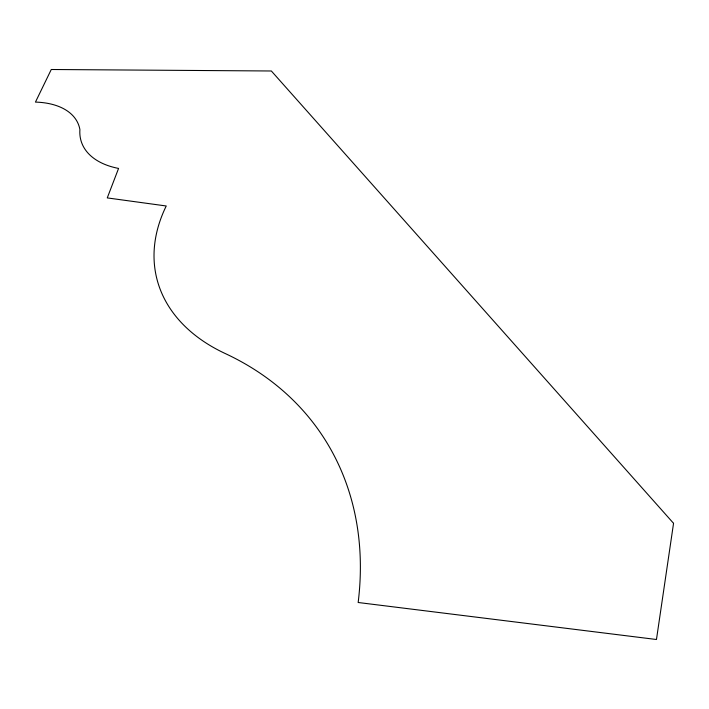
<?xml version="1.0" encoding="UTF-8"?>
<svg xmlns="http://www.w3.org/2000/svg" width="709" height="709" viewBox="0 0 709 709"><rect width="100%" height="100%" fill="white"/><g stroke="black" fill="none" stroke-linecap="round" stroke-linejoin="round"><path stroke-width="1.06" d="M673.55 523.313L656.463 639.5L358.16 602.499A402.57 296.965 -33.7 0 0 225.214 353.525A213.294 140.745 -13.7 0 1 166.243 205.982L107.263 197.908L118.571 168.423A86.223 50.782 -18.1 0 1 79.904 129.65A79.107 45.624 -21.7 0 0 35.45 102.096L51.27 69.5L271.352 70.989L673.55 523.313"/></g></svg>
